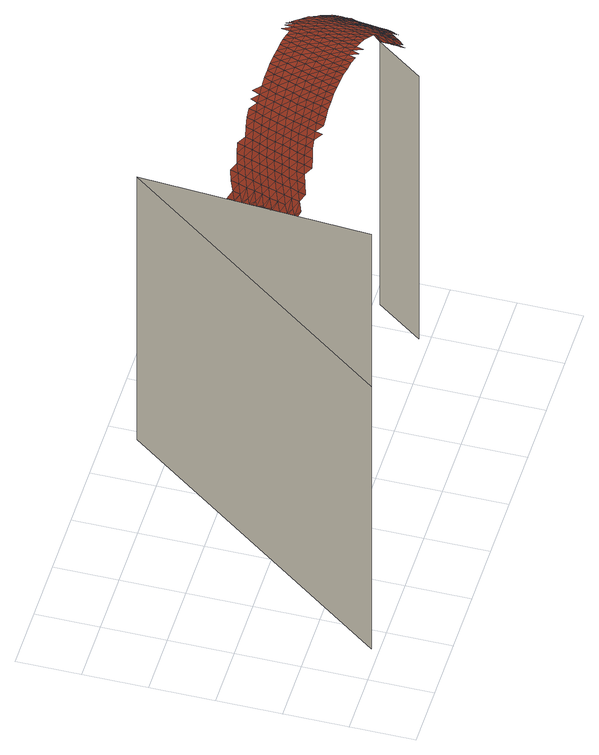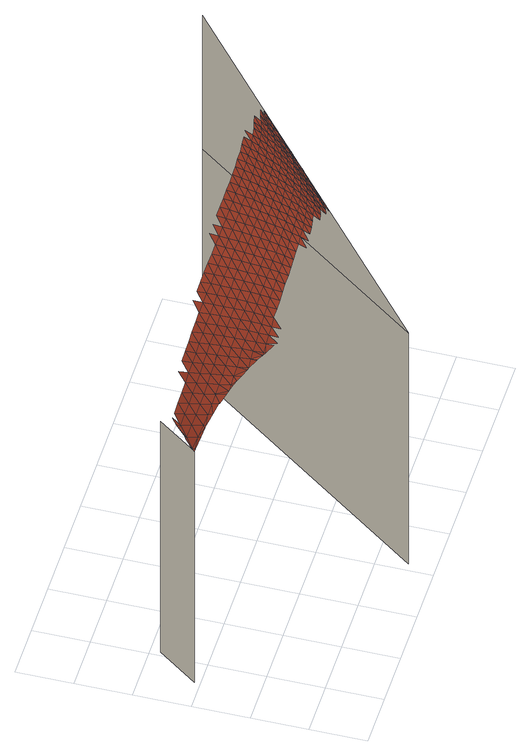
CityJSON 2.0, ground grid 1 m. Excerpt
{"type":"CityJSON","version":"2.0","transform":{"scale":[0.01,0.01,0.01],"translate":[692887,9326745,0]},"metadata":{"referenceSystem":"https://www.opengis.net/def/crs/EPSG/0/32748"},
"CityObjects":{
"building1":{"type":"Building","attributes":{"description":"109, created by Fairuz Akmal Pradana","name":"AC14-109","relativeToTerrain":"entirelyAboveTerrain","GrossPlannedArea":{"value":120,"uom":"m2"},"ConstructionMethod":"New Building","IsLandmarked":"NO","dateOfConstruction":"2025-01-01","measuredHeight":18.27,"class":"1000","function":"1000","usage":"1000","roofType":"1030","storeysAboveGround":2,"storeysBelowGround":0},"geometry":[{"type":"MultiSurface","lod":"2","boundaries":[[[0,1,2]],[[1,0,3]],[[4,5,6]],[[3,0,7]],[[0,8,7]],[[9,7,8]],[[10,11,3]],[[12,3,7]],[[7,9,12]],[[3,12,10]],[[11,10,13]],[[12,9,14]],[[9,15,14]],[[16,10,12]],[[17,12,14]],[[18,13,10]],[[14,15,19]],[[20,19,15]],[[12,17,16]],[[10,16,18]],[[14,19,17]],[[13,18,21]],[[19,20,22]],[[20,23,22]],[[24,22,23]],[[25,16,17]],[[26,18,16]],[[27,17,19]],[[28,21,18]],[[29,19,22]],[[30,31,21]],[[22,24,29]],[[17,27,25]],[[16,25,26]],[[19,29,27]],[[18,26,28]],[[21,28,30]],[[31,30,32]],[[29,24,33]],[[24,34,33]],[[35,33,34]],[[36,25,27]],[[37,26,25]],[[38,27,29]],[[39,28,26]],[[40,29,33]],[[41,30,28]],[[42,32,30]],[[33,35,40]],[[25,36,37]],[[27,38,36]],[[29,40,38]],[[26,37,39]],[[28,39,41]],[[30,41,42]],[[32,42,43]],[[40,35,44]],[[35,45,44]],[[46,47,6,5]],[[48,44,45]],[[49,36,38]],[[50,37,36]],[[51,38,40]],[[52,39,37]],[[53,40,44]],[[54,41,39]],[[55,42,41]],[[56,43,42]],[[44,48,53]],[[36,49,50]],[[38,51,49]],[[37,50,52]],[[40,53,51]],[[39,52,54]],[[41,54,55]],[[42,55,56]],[[43,56,57]],[[53,48,58]],[[48,59,58]],[[60,58,59]],[[61,49,51]],[[62,50,49]],[[63,51,53]],[[64,52,50]],[[65,53,58]],[[66,54,52]],[[67,55,54]],[[68,56,55]],[[69,57,56]],[[58,60,65]],[[70,71,57]],[[49,61,62]],[[51,63,61]],[[50,62,64]],[[53,65,63]],[[52,64,66]],[[54,66,67]],[[55,67,68]],[[56,68,69]],[[57,69,70]],[[65,60,72]],[[60,73,72]],[[74,72,73]],[[75,62,61]],[[76,61,63]],[[77,64,62]],[[78,63,65]],[[79,66,64]],[[80,65,72]],[[81,67,66]],[[82,68,67]],[[72,74,83]],[[84,69,68]],[[85,70,69]],[[86,87,70]],[[61,76,75]],[[63,78,76]],[[62,75,77]],[[65,80,78]],[[64,77,79]],[[72,83,80]],[[66,79,81]],[[67,81,82]],[[88,83,74]],[[68,82,84]],[[69,84,85]],[[70,85,86]],[[87,86,89]],[[90,76,78]],[[91,75,76]],[[92,78,80]],[[93,77,75]],[[94,79,77]],[[95,80,83]],[[96,81,79]],[[97,82,81]],[[98,84,82]],[[99,85,84]],[[100,86,85]],[[101,89,86]],[[76,90,91]],[[78,92,90]],[[75,91,93]],[[80,95,92]],[[77,93,94]],[[79,94,96]],[[81,96,97]],[[82,97,98]],[[84,98,99]],[[85,99,100]],[[86,100,101]],[[89,101,102]],[[103,90,92]],[[104,91,90]],[[105,92,95]],[[106,93,91]],[[107,94,93]],[[108,96,94]],[[109,97,96]],[[110,98,97]],[[111,99,98]],[[112,100,99]],[[113,101,100]],[[114,102,101]],[[90,103,104]],[[92,105,103]],[[91,104,106]],[[93,106,107]],[[94,107,108]],[[96,108,109]],[[97,109,110]],[[98,110,111]],[[99,111,112]],[[100,112,113]],[[101,113,114]],[[102,114,115]],[[116,104,103]],[[117,106,104]],[[118,107,106]],[[119,108,107]],[[120,109,108]],[[121,110,109]],[[122,111,110]],[[123,112,111]],[[124,113,112]],[[125,114,113]],[[126,115,114]],[[104,116,117]],[[106,117,118]],[[107,118,119]],[[108,119,120]],[[109,120,121]],[[110,121,122]],[[111,122,123]],[[112,123,124]],[[113,124,125]],[[114,125,126]],[[115,126,127]],[[128,117,116]],[[129,118,117]],[[130,119,118]],[[131,120,119]],[[132,121,120]],[[133,122,121]],[[134,123,122]],[[135,124,123]],[[136,125,124]],[[137,126,125]],[[138,127,126]],[[117,128,129]],[[118,129,130]],[[119,130,131]],[[120,131,132]],[[121,132,133]],[[122,133,134]],[[123,134,135]],[[124,135,136]],[[127,138,139]],[[126,137,138]],[[125,136,137]],[[140,130,129]],[[141,131,130]],[[142,132,131]],[[143,133,132]],[[144,139,138]],[[145,134,133]],[[146,135,134]],[[147,138,137]],[[148,137,136]],[[149,136,135]],[[139,144,150]],[[130,140,141]],[[131,141,142]],[[138,147,144]],[[132,142,143]],[[133,143,145]],[[137,148,147]],[[134,145,146]],[[136,149,148]],[[135,146,149]],[[151,150,144]],[[152,144,147]],[[153,147,148]],[[154,148,149]],[[155,149,146]],[[156,146,145]],[[157,143,142]],[[158,145,143]],[[159,141,140]],[[160,142,141]],[[150,151,161]],[[144,152,151]],[[147,153,152]],[[148,154,153]],[[149,155,154]],[[146,156,155]],[[145,158,156]],[[143,157,158]],[[142,160,157]],[[141,159,160]],[[162,161,151]],[[163,151,152]],[[164,152,153]],[[165,153,154]],[[166,154,155]],[[167,155,156]],[[168,156,158]],[[169,158,157]],[[170,157,160]],[[171,160,159]],[[161,162,172]],[[151,163,162]],[[152,164,163]],[[153,165,164]],[[154,166,165]],[[155,167,166]],[[156,168,167]],[[158,169,168]],[[157,170,169]],[[160,171,170]],[[173,172,162]],[[174,162,163]],[[175,163,164]],[[176,164,165]],[[177,165,166]],[[178,166,167]],[[179,167,168]],[[180,168,169]],[[181,169,170]],[[172,173,182]],[[162,174,173]],[[163,175,174]],[[164,176,175]],[[165,177,176]],[[166,178,177]],[[167,179,178]],[[168,180,179]],[[169,181,180]],[[170,183,181]],[[184,182,173]],[[185,173,174]],[[186,174,175]],[[187,175,176]],[[188,176,177]],[[189,177,178]],[[190,178,179]],[[191,179,180]],[[182,184,192]],[[193,180,181]],[[173,185,184]],[[174,186,185]],[[175,187,186]],[[176,188,187]],[[177,189,188]],[[178,190,189]],[[179,191,190]],[[180,193,191]],[[181,194,193]],[[195,192,184]],[[196,184,185]],[[197,185,186]],[[198,186,187]],[[199,187,188]],[[200,188,189]],[[201,189,190]],[[184,196,195]],[[202,190,191]],[[203,191,193]],[[185,197,196]],[[186,198,197]],[[187,199,198]],[[188,200,199]],[[189,201,200]],[[190,202,201]],[[191,203,202]],[[204,205,195]],[[206,195,196]],[[207,196,197]],[[208,197,198]],[[209,198,199]],[[195,206,204]],[[210,199,200]],[[211,200,201]],[[196,207,206]],[[212,201,202]],[[213,202,203]],[[197,208,207]],[[198,209,208]],[[199,210,209]],[[200,211,210]],[[201,212,211]],[[202,213,212]],[[214,215,204]],[[216,204,206]],[[217,206,207]],[[218,207,208]],[[204,216,214]],[[219,208,209]],[[220,209,210]],[[206,217,216]],[[221,210,211]],[[207,218,217]],[[222,211,212]],[[223,212,213]],[[208,219,218]],[[209,220,219]],[[210,221,220]],[[211,222,221]],[[212,223,222]],[[224,214,216]],[[225,216,217]],[[226,217,218]],[[214,224,227]],[[228,218,219]],[[216,225,224]],[[229,219,220]],[[230,220,221]],[[217,226,225]],[[231,221,222]],[[218,228,226]],[[232,222,223]],[[219,229,228]],[[220,230,229]],[[221,231,230]],[[233,227,224]],[[222,232,231]],[[234,224,225]],[[227,233,235]],[[236,225,226]],[[237,226,228]],[[224,234,233]],[[238,228,229]],[[225,236,234]],[[239,229,230]],[[226,237,236]],[[240,230,231]],[[228,238,237]],[[241,231,232]],[[229,239,238]],[[242,235,233]],[[230,240,239]],[[243,233,234]],[[231,241,240]],[[235,242,244]],[[245,234,236]],[[233,243,242]],[[246,236,237]],[[234,245,243]],[[247,237,238]],[[248,238,239]],[[236,246,245]],[[249,239,240]],[[237,247,246]],[[250,244,242]],[[251,240,241]],[[238,248,247]],[[252,242,243]],[[244,250,253]],[[239,249,248]],[[240,251,249]],[[254,243,245]],[[242,252,250]],[[255,245,246]],[[243,254,252]],[[256,246,247]],[[245,255,254]],[[257,247,248]],[[258,253,250]],[[259,248,249]],[[246,256,255]],[[260,249,251]],[[253,258,261]],[[247,257,256]],[[262,250,252]],[[248,259,257]],[[263,252,254]],[[250,262,258]],[[249,260,259]],[[264,254,255]],[[252,263,262]],[[265,255,256]],[[254,264,263]],[[266,261,258]],[[267,256,257]],[[255,265,264]],[[268,257,259]],[[269,258,262]],[[256,267,265]],[[270,259,260]],[[258,269,266]],[[271,262,263]],[[257,268,267]],[[259,270,268]],[[272,263,264]],[[262,271,269]],[[273,274,266]],[[275,264,265]],[[263,272,271]],[[276,265,267]],[[264,275,272]],[[277,266,269]],[[278,267,268]],[[265,276,275]],[[266,277,273]],[[279,268,270]],[[280,269,271]],[[267,278,276]],[[269,280,277]],[[281,271,272]],[[268,279,278]],[[282,272,275]],[[271,281,280]],[[283,273,277]],[[284,275,276]],[[272,282,281]],[[273,283,285]],[[286,276,278]],[[287,277,280]],[[275,284,282]],[[288,278,279]],[[276,286,284]],[[277,287,283]],[[289,280,281]],[[278,288,286]],[[280,289,287]],[[290,281,282]],[[279,291,288]],[[292,285,283]],[[293,282,284]],[[281,290,289]],[[285,292,294]],[[295,283,287]],[[296,284,286]],[[282,293,290]],[[283,295,292]],[[297,286,288]],[[284,296,293]],[[298,287,289]],[[286,297,296]],[[287,298,295]],[[299,294,292]],[[300,289,290]],[[288,301,297]],[[294,299,302]],[[289,300,298]],[[303,290,293]],[[304,292,295]],[[305,293,296]],[[290,303,300]],[[292,304,299]],[[306,295,298]],[[307,296,297]],[[293,305,303]],[[308,302,299]],[[295,306,304]],[[296,307,305]],[[309,298,300]],[[302,308,310]],[[297,311,307]],[[298,309,306]],[[312,299,304]],[[313,300,303]],[[299,312,308]],[[300,313,309]],[[314,303,305]],[[315,304,306]],[[316,310,308]],[[317,305,307]],[[303,314,313]],[[304,315,312]],[[310,316,318]],[[319,307,320]],[[321,306,309]],[[305,317,314]],[[322,308,312]],[[307,319,317]],[[306,321,315]],[[323,309,313]],[[308,322,316]],[[309,323,321]],[[324,314,317]],[[325,313,314]],[[326,318,316]],[[327,312,315]],[[324,317,319]],[[312,327,322]],[[313,325,323]],[[314,324,325]],[[328,315,321]],[[329,316,322]],[[315,328,327]],[[316,329,326]],[[325,324,330]],[[331,321,323]],[[332,333,326]],[[334,325,330]],[[335,322,327]],[[321,331,328]],[[336,323,325]],[[322,335,329]],[[325,334,337]],[[323,336,331]],[[338,326,329]],[[339,327,328]],[[326,338,332]],[[325,337,336]],[[327,339,335]],[[340,328,331]],[[341,331,336]],[[342,329,335]],[[341,336,337]],[[328,340,339]],[[329,342,338]],[[331,341,340]],[[343,332,338]],[[332,343,344]],[[345,335,339]],[[340,341,346]],[[335,345,342]],[[347,339,340]],[[348,338,342]],[[349,340,346]],[[338,348,343]],[[339,347,345]],[[350,344,343]],[[344,350,351]],[[340,349,347]],[[352,342,345]],[[342,352,348]],[[347,349,353]],[[354,343,348]],[[355,345,347]],[[343,354,350]],[[351,356,357]],[[356,351,350]],[[355,347,353]],[[345,355,352]],[[358,348,352]],[[352,355,359]],[[348,358,354]],[[360,357,356]],[[361,350,354]],[[350,361,356]],[[362,360,363]],[[364,352,359]],[[352,364,358]],[[365,366,367,368]],[[369,363,360]],[[370,354,358]],[[354,370,361]],[[356,371,360]],[[371,356,361]],[[372,358,364]],[[358,372,373]],[[360,374,369]],[[358,373,370]],[[374,360,371]],[[375,361,370]],[[361,375,371]],[[369,374,376]],[[377,370,373]],[[370,377,375]],[[378,376,374]],[[371,379,374]],[[379,371,375]],[[380,375,377]],[[374,381,378]],[[375,380,379]],[[381,374,379]],[[379,380,382]],[[383,379,382]],[[379,383,381]],[[381,383,384]],[[367,384,383]]],"semantics":{"surfaces":[{"type":"RoofSurface","name":"Roof 64"},{"type":"WallSurface","name":"Outer Wall 7"},{"type":"RoofSurface","name":"Roof 72"},{"type":"RoofSurface","name":"Roof 52"},{"type":"RoofSurface","name":"Roof 105"},{"type":"RoofSurface","name":"Roof 81"},{"type":"RoofSurface","name":"Roof 106"},{"type":"RoofSurface","name":"Roof 4"},{"type":"RoofSurface","name":"Roof 21"},{"type":"RoofSurface","name":"Roof 80"},{"type":"RoofSurface","name":"Roof 82"},{"type":"RoofSurface","name":"Roof 69"},{"type":"RoofSurface","name":"Roof 70"},{"type":"RoofSurface","name":"Roof 65"},{"type":"RoofSurface","name":"Roof 99"},{"type":"RoofSurface","name":"Roof 78"},{"type":"RoofSurface","name":"Roof 39"},{"type":"RoofSurface","name":"Roof 92"},{"type":"RoofSurface","name":"Roof 14"},{"type":"RoofSurface","name":"Roof 107"},{"type":"RoofSurface","name":"Roof 68"},{"type":"RoofSurface","name":"Roof 79"},{"type":"RoofSurface","name":"Roof 45"},{"type":"RoofSurface","name":"Roof 26"},{"type":"RoofSurface","name":"Roof 13"},{"type":"RoofSurface","name":"Roof 10"},{"type":"RoofSurface","name":"Roof 54"},{"type":"RoofSurface","name":"Roof 12"},{"type":"RoofSurface","name":"Roof 44"},{"type":"RoofSurface","name":"Roof 34"},{"type":"RoofSurface","name":"Roof 20"},{"type":"RoofSurface","name":"Roof 5"},{"type":"RoofSurface","name":"Roof 50"},{"type":"RoofSurface","name":"Roof 3"},{"type":"RoofSurface","name":"Roof 85"},{"type":"RoofSurface","name":"Roof 17"},{"type":"RoofSurface","name":"Roof 77"},{"type":"RoofSurface","name":"Roof 48"},{"type":"RoofSurface","name":"Roof 53"},{"type":"RoofSurface","name":"Roof 28"},{"type":"RoofSurface","name":"Roof 18"},{"type":"RoofSurface","name":"Roof 86"},{"type":"RoofSurface","name":"Roof 49"},{"type":"RoofSurface","name":"Roof 25"},{"type":"RoofSurface","name":"Roof 95"},{"type":"RoofSurface","name":"Roof 24"},{"type":"WallSurface","name":"Outer Wall 8"},{"type":"RoofSurface","name":"Roof 6"},{"type":"RoofSurface","name":"Roof 51"},{"type":"RoofSurface","name":"Roof 7"},{"type":"RoofSurface","name":"Roof 94"},{"type":"RoofSurface","name":"Roof 101"},{"type":"RoofSurface","name":"Roof 16"}],"values":[0,0,1,0,0,0,2,0,0,2,3,0,0,2,0,3,0,0,3,3,0,3,4,5,6,3,3,0,3,0,7,0,3,3,0,3,7,8,0,0,0,3,3,0,3,0,7,8,0,3,3,0,3,8,8,9,0,0,1,0,3,3,0,3,0,8,8,9,0,3,3,3,0,8,8,9,9,0,0,0,3,3,0,7,0,8,8,9,9,0,9,3,3,7,0,8,8,9,9,10,0,0,0,3,3,7,2,8,0,8,9,0,9,10,11,3,3,7,2,8,0,8,9,0,10,12,11,11,3,3,2,7,8,0,8,9,10,12,11,11,3,3,7,3,8,8,9,10,12,11,11,13,3,3,3,7,8,8,9,10,11,11,11,13,3,3,8,8,8,10,10,11,11,11,13,14,3,8,8,8,10,10,11,11,11,13,14,8,8,8,10,12,11,11,11,13,14,15,8,8,8,10,12,11,11,11,13,14,15,8,8,10,12,11,11,11,13,16,15,17,8,10,12,11,16,11,11,15,17,13,16,10,12,16,11,11,16,11,17,13,16,16,16,17,13,11,11,11,10,12,18,16,16,16,17,19,11,11,11,12,18,16,16,16,17,19,11,11,11,12,20,20,16,16,16,21,19,11,11,11,20,20,16,16,16,21,19,11,11,22,20,20,16,16,16,21,19,11,11,22,20,20,16,16,16,21,19,22,13,22,20,20,23,16,16,21,19,13,22,22,20,20,23,16,16,24,21,19,22,20,20,23,16,16,21,24,24,22,20,20,24,20,16,24,16,21,22,20,20,20,16,16,25,24,24,22,25,20,20,24,20,24,16,16,22,20,20,20,16,25,24,24,26,22,25,20,20,24,20,24,16,24,20,20,26,20,25,27,25,24,26,24,25,20,25,20,24,20,24,27,20,26,20,27,25,27,25,26,24,24,25,22,25,28,20,24,27,29,24,22,26,27,25,27,25,26,24,29,24,25,22,30,25,28,24,27,29,24,26,28,25,27,30,25,26,24,29,25,24,30,28,25,24,27,29,30,26,28,25,27,30,25,26,30,25,29,25,30,28,25,27,29,30,27,28,31,25,30,27,25,27,30,30,25,30,28,25,31,28,30,32,30,27,28,31,25,28,30,27,30,32,30,25,33,30,28,31,28,30,32,30,27,28,33,31,28,30,33,28,30,32,30,33,30,28,34,33,28,30,32,35,36,30,28,33,36,34,30,33,30,28,29,35,32,36,33,30,28,31,33,32,35,37,30,38,37,33,31,30,33,30,30,35,32,38,39,33,31,30,33,39,32,35,30,38,38,33,31,33,40,35,31,38,33,38,41,42,33,35,32,38,33,38,43,41,32,33,33,33,38,43,38,43,44,33,45,46,44,38,38,43,43,47,38,44,38,43,38,43,48,38,49,48,43,43,50,48,51,44,52,52,44,43,44]}}]}
},
"vertices":[
[169,157,740],[166,147,753],[164,151,745],[181,153,758],[63,13,841],[385,453,533],[63,13,533],[178,162,744],[177,168,733],[179,171,731],[196,159,762],[183,145,772],[193,168,749],[199,150,776],[191,177,735],[189,185,721],[209,174,753],[206,183,740],[212,165,767],[204,192,726],[200,199,711],[215,155,780],[201,200,712],[201,202,709],[210,213,701],[221,189,744],[224,180,757],[219,198,730],[228,170,770],[216,207,717],[231,160,783],[218,145,792],[235,149,795],[214,216,702],[214,218,698],[220,228,691],[234,204,735],[237,195,748],[231,213,722],[240,185,761],[229,222,708],[244,174,773],[247,164,786],[251,153,798],[227,231,694],[226,235,686],[385,453,0],[63,13,0],[231,242,681],[247,219,726],[250,209,739],[244,228,712],[253,199,752],[242,237,699],[256,189,764],[260,178,776],[264,167,788],[268,156,799],[239,246,684],[238,252,674],[241,256,671],[260,234,717],[263,224,730],[257,243,703],[266,214,743],[254,252,690],[269,204,755],[273,193,767],[277,182,778],[280,170,790],[284,158,801],[272,144,810],[252,261,676],[250,269,662],[251,270,662],[276,239,721],[273,249,708],[279,229,734],[270,258,694],[282,218,746],[267,268,681],[286,207,758],[289,196,769],[265,276,667],[293,185,780],[297,173,791],[301,161,801],[288,147,811],[262,284,652],[305,148,812],[285,264,699],[288,254,712],[283,273,686],[292,244,725],[295,233,737],[280,283,672],[298,222,749],[302,211,760],[306,199,771],[310,187,782],[314,175,792],[318,162,802],[322,150,811],[298,279,690],[301,269,703],[295,288,677],[305,258,716],[308,248,728],[311,237,739],[315,225,751],[319,213,762],[323,201,772],[327,189,782],[331,176,792],[335,163,802],[339,150,810],[314,284,694],[318,273,707],[321,262,719],[324,251,731],[328,240,742],[332,228,753],[336,216,763],[340,203,773],[344,190,783],[348,178,792],[352,164,801],[356,151,809],[331,288,698],[334,277,710],[338,266,722],[341,254,733],[345,242,744],[349,230,754],[353,218,764],[357,205,773],[361,192,782],[365,178,791],[369,165,799],[373,151,807],[351,281,713],[355,269,724],[358,257,735],[362,245,745],[385,165,797],[366,232,755],[370,219,764],[382,179,790],[378,192,782],[374,206,773],[389,151,805],[402,164,795],[398,179,788],[394,193,780],[391,206,772],[387,220,764],[383,233,755],[375,259,736],[379,246,746],[368,284,715],[372,271,726],[406,150,802],[419,164,792],[415,178,785],[411,193,778],[408,207,771],[404,221,763],[400,234,755],[396,248,746],[392,261,737],[389,274,727],[385,286,717],[422,149,798],[435,163,788],[432,178,782],[428,192,776],[424,207,769],[421,221,762],[417,235,754],[413,249,746],[410,262,737],[406,275,728],[439,148,794],[403,288,718],[452,162,784],[448,177,778],[445,192,772],[441,206,766],[438,221,759],[434,235,752],[430,249,745],[427,263,736],[455,146,789],[423,277,728],[420,290,719],[468,160,779],[465,176,774],[461,191,769],[458,206,763],[455,221,757],[451,235,750],[448,250,743],[444,264,735],[441,278,728],[484,159,773],[471,145,783],[481,174,769],[478,190,764],[474,205,759],[471,220,753],[468,235,747],[465,250,741],[461,264,734],[458,278,726],[499,157,767],[487,143,777],[497,173,763],[494,188,759],[491,204,754],[488,219,749],[485,235,744],[481,249,738],[478,264,731],[475,279,724],[512,171,757],[510,187,754],[507,203,749],[515,155,760],[504,218,745],[501,234,740],[498,249,734],[495,264,728],[492,279,722],[528,169,750],[525,185,747],[530,153,753],[523,201,744],[520,217,739],[517,233,735],[514,248,730],[511,263,725],[509,278,718],[543,167,743],[540,183,740],[545,150,745],[538,199,737],[536,216,734],[533,232,730],[530,247,725],[528,263,720],[557,165,735],[525,278,715],[555,181,733],[559,148,736],[553,198,730],[551,214,727],[548,230,724],[546,246,720],[571,162,726],[543,262,715],[541,278,710],[573,146,727],[570,179,724],[568,196,722],[566,212,720],[564,229,717],[585,160,716],[561,245,713],[559,261,709],[584,177,715],[556,277,705],[582,194,714],[580,211,712],[599,157,706],[586,143,717],[578,228,710],[576,244,707],[598,175,706],[574,260,703],[571,276,699],[596,192,705],[595,209,704],[593,226,702],[611,172,696],[590,243,699],[611,155,696],[588,260,696],[610,190,696],[586,276,692],[608,207,695],[606,224,694],[583,292,688],[623,170,685],[604,242,692],[624,152,684],[623,188,686],[602,259,689],[600,275,686],[621,205,685],[636,167,674],[620,223,685],[597,291,682],[636,150,673],[618,240,683],[635,185,675],[616,258,681],[634,203,675],[613,275,678],[648,165,662],[633,221,675],[647,147,660],[606,292,677],[647,183,664],[631,239,675],[629,257,673],[647,201,665],[659,162,649],[626,274,671],[658,144,647],[625,278,670],[611,288,676],[645,220,665],[659,180,652],[643,238,666],[630,274,668],[641,256,665],[670,159,636],[659,199,654],[657,218,655],[670,178,639],[640,267,665],[656,237,656],[680,156,622],[669,141,633],[640,267,664],[670,196,642],[653,256,656],[653,257,656],[681,175,626],[669,216,644],[668,235,646],[656,255,654],[681,194,630],[691,171,612],[690,153,607],[681,214,633],[666,248,647],[680,234,636],[692,191,616],[674,242,642],[701,168,596],[699,149,591],[692,211,621],[679,238,637],[703,187,602],[687,232,629],[711,163,580],[708,145,574],[703,208,608],[691,229,624],[719,159,562],[713,183,586],[711,143,566],[718,152,559],[703,221,612],[692,117,0],[745,190,0],[745,190,533],[692,117,533],[722,157,556],[714,204,593],[722,178,569],[703,220,612],[714,213,596],[731,172,549],[724,199,577],[730,169,548],[725,205,579],[732,171,546],[734,193,557],[728,203,575],[742,185,536],[734,198,559],[743,191,538],[743,186,536]
]}
